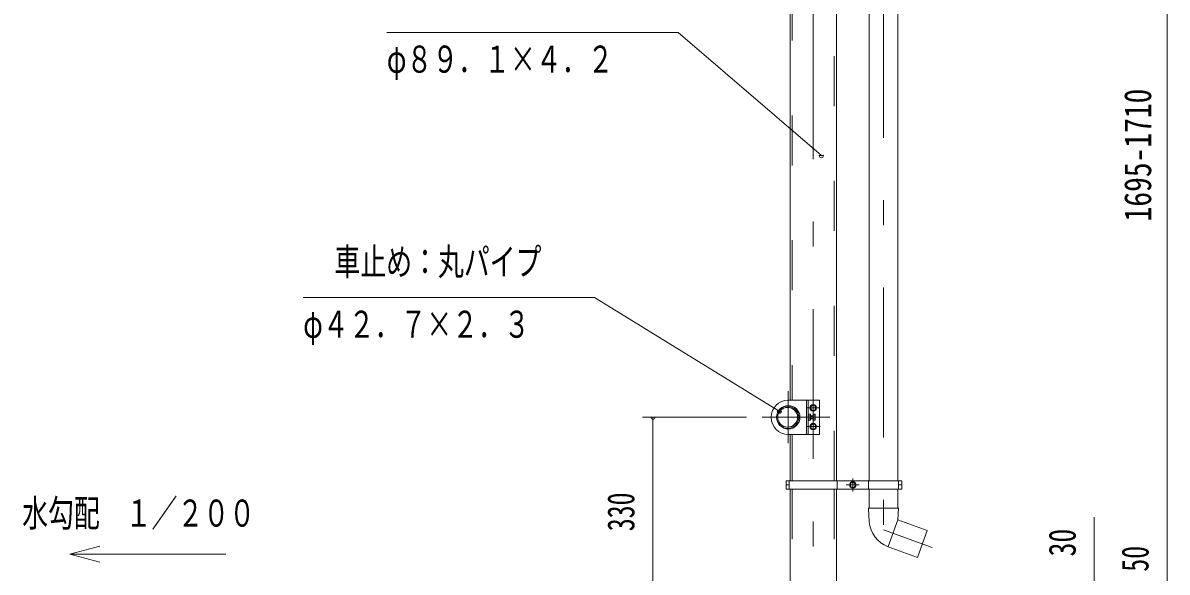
# Model space of a CAD drawing. Units: millimetres, scale not verified. Extents: x -25339 to 25345, y -10500 to 10500.
# Drawn here: x 16337 to 21834, y 1176 to 3814 of the extents above; entities that cross this region are included whole.
import ezdxf
from ezdxf.enums import TextEntityAlignment as Align

# ---------------------------------------------------------------- set-up
doc = ezdxf.new("R2010")
doc.units = ezdxf.units.MM
doc.header["$LTSCALE"] = 60
doc.linetypes.add('USER2', pattern=[10, 4, -6])
doc.linetypes.add('USER3', pattern=[24, 12, -5, 2, -5])
for name, color, linetype, lineweight in [('0-6_2-02BOLD', 7, 'Continuous', 18), ('0-7_2-12HIDDEN', 3, 'USER2', 18), ('0-8_2-22CENTER', 3, 'USER3', 18), ('0-9_2-42THIN', 4, 'Continuous', 18), ('0-A_2-52DIM', 3, 'Continuous', 18)]:
    doc.layers.add(name, color=color, linetype=linetype, lineweight=lineweight)
doc.styles.add('ＭＳ ゴシック', font='')
doc.styles.get('ＭＳ ゴシック').set_extended_font_data('MS Gothic')

msp = doc.modelspace()

# ---------------------------------------------------------------- linework, layer by layer
at = {"layer": '0-6_2-02BOLD'}
for p, q in [((20022.67, 4569.93), (20022.67, 2002.43)), ((20245.42, 1614.93), (20245.42, 4569.93)), ((20402.8, 4569.93), (20402.8, 1614.93)), ((20540.29, 4569.93), (20540.29, 1614.93)), ((20109.04, 2002.43), (20109.04, 1837.43)), ((20121.54, 1972.15), (20134.04, 1979.36)), ((20134.04, 1979.36), (20146.54, 1972.15)), ((20064.55, 1924.93), (20064.55, 1914.93)), ((20067.05, 1912.43), (20067.05, 1927.43)), ((20120.28, 1927.15), (20109.04, 1927.15)), ((20121.54, 1932.18), (20121.54, 1907.68)), ((20121.54, 1927.43), (20134.04, 1927.43)), ((20134.04, 1905.5), (20134.04, 1934.37)), ((20142.78, 1927.15), (20134.04, 1927.15)), ((20134.05, 1950.5), (20146.54, 1957.71)), ((20146.54, 1972.15), (20146.54, 1957.71)), ((20067.05, 1912.43), (20064.55, 1914.93)), ((20067.05, 1912.43), (20069.79, 1912.43)), ((20120.28, 1912.71), (20109.04, 1912.71)), ((20120.28, 1905.5), (20109.04, 1905.5)), ((20121.54, 1907.68), (20120.28, 1905.5)), ((20121.54, 1912.43), (20134.04, 1912.43)), ((20121.54, 1882.15), (20134.04, 1889.36)), ((20142.78, 1912.71), (20134.04, 1912.71)), ((20142.78, 1905.5), (20134.04, 1905.5)), ((20134.04, 1889.36), (20146.54, 1882.15)), ((20144.04, 1907.68), (20142.78, 1905.5)), ((20146.54, 1882.15), (20146.54, 1867.71)), ((20014.05, 1837.43), (20164.04, 1837.43)), ((20022.67, 1837.43), (20022.67, 1614.93)), ((20134.05, 1860.5), (20146.54, 1867.71)), ((20003.42, 1614.93), (20003.42, 1574.93)), ((20003.42, 1594.93), (20018.67, 1594.93)), ((20018.67, 1614.93), (20018.67, 1574.93)), ((20249.42, 1614.93), (20249.42, 1574.93)), ((20311.61, 1602.15), (20324.11, 1609.37)), ((20311.61, 1602.15), (20311.61, 1587.71)), ((20324.11, 1609.37), (20336.61, 1602.15)), ((20336.61, 1602.15), (20336.61, 1587.71)), ((20398.79, 1614.93), (20398.79, 1574.93)), ((20544.29, 1614.93), (20544.29, 1574.93)), ((20544.29, 1594.93), (20559.54, 1594.93)), ((20003.42, 1574.93), (20559.54, 1574.93)), ((20022.67, 1574.93), (20022.67, 969.93)), ((20245.42, 1574.93), (20245.42, 969.93)), ((20402.8, 1574.93), (20402.8, 1482.66)), ((20540.29, 1574.93), (20540.29, 1482.66)), ((20399.04, 1482.66), (20544.05, 1482.66)), ((20403.44, 1418.17), (20399.04, 1482.66)), ((20540.29, 1427.66), (20493.27, 1298.45)), ((20493.97, 1298.2), (20634.23, 1247.15))]:
    msp.add_line(p, q, dxfattribs=at)
for points in [[(20014.05, 2002.43), (20164.04, 2002.43), (20164.04, 1837.43)], [(20064.55, 1924.93), (20067.05, 1927.43), (20069.79, 1927.43)], [(20121.54, 1932.18), (20120.28, 1934.37), (20109.04, 1934.37)], [(20121.54, 1972.15), (20121.54, 1957.71), (20134.05, 1950.5)], [(20144.04, 1907.68), (20144.04, 1932.18), (20142.78, 1934.37), (20134.04, 1934.37)], [(20121.54, 1882.15), (20121.54, 1867.71), (20134.05, 1860.5)], [(20003.42, 1614.93), (20559.54, 1614.93), (20559.54, 1574.93)], [(20311.61, 1587.71), (20324.11, 1580.5), (20336.61, 1587.71)], [(20544.04, 1482.66), (20540.29, 1427.66), (20681.25, 1376.36), (20634.23, 1247.15)]]:
    msp.add_lwpolyline(points, dxfattribs=at)
for centre, radius in [((20134.04, 1964.93), 15.62), ((20011.17, 1919.93), 53.38), ((20014.05, 1919.93), 56.25), ((20011.17, 1919.93), 47.62), ((20134.04, 1964.93), 12.25), ((20134.04, 1874.93), 15.62), ((20134.04, 1874.93), 12.25), ((20324.11, 1594.93), 15.62), ((20324.11, 1594.93), 12.25)]:
    msp.add_circle(centre, radius, dxfattribs=at)
for centre, radius, start, end in [((20014.05, 1919.93), 82.5, 90, 270), ((20115.75, 1930.76), 5.79, 321.46857, 360), ((20100.27, 1919.93), 21.27, 340.17088, 19.83133), ((20138.25, 1930.76), 5.79, 321.45377, 0), ((20122.77, 1919.93), 21.27, 340.16867, 19.82912), ((20115.75, 1909.1), 5.79, 0, 38.54623), ((20138.25, 1909.1), 5.79, 0, 38.53143), ((20540.62, 1427.54), 137.5, 183.90576, 250.16731)]:
    msp.add_arc(centre, radius, start, end, dxfattribs=at)
at = {"layer": '0-7_2-12HIDDEN'}
for p, q in [((20033.17, 4569.93), (20033.17, 2002.43)), ((20234.92, 1614.93), (20234.92, 4569.93)), ((20101.04, 2002.43), (20101.04, 1837.43)), ((20033.17, 1837.43), (20033.17, 1614.93)), ((20033.17, 1574.93), (20033.17, 969.93)), ((20234.92, 1574.93), (20234.92, 969.93))]:
    msp.add_line(p, q, dxfattribs=at)
at = {"layer": '0-8_2-22CENTER'}
for p, q in [((20134.04, 5319.93), (20134.04, -1305.07)), ((20014.05, 2044.93), (20014.05, 1794.93)), ((20102.79, 1964.93), (20165.29, 1964.93)), ((19889.05, 1919.93), (20214.04, 1919.93)), ((20102.79, 1874.93), (20166.93, 1874.93)), ((20292.86, 1594.93), (20355.36, 1594.93)), ((20324.11, 1626.18), (20324.11, 1563.68))]:
    msp.add_line(p, q, dxfattribs=at)
msp.add_lwpolyline([(20471.54, 5422.98), (20471.54, 1379.52), (20704.72, 1294.65)], dxfattribs=at)
at = {"layer": '0-9_2-42THIN'}
for p, q in [((20070.03, 1925.43), (20065.04, 1925.43)), ((20134.04, 1925.43), (20121.54, 1925.43)), ((20070.03, 1914.43), (20065.04, 1914.43)), ((20134.04, 1914.43), (20121.54, 1914.43))]:
    msp.add_line(p, q, dxfattribs=at)
at = {"layer": '0-A_2-52DIM'}
for p, q in [((21834.04, 344.93), (21834.04, 5797.43)), ((20183.33, 3176.89), (20163.33, 3176.89)), ((19084.05, 2494.93), (17684.04, 2494.93)), ((19084.04, 2494.93), (19970.95, 1949.14)), ((19980.95, 1949.14), (19960.95, 1949.14)), ((19814.05, 1919.93), (19314.05, 1919.93)), ((19374.04, 1919.93), (19354.04, 1919.93)), ((19364.04, 1919.93), (19364.04, 1094.93)), ((21484.05, 1032.16), (21484.05, 1439.93)), ((16562.31, 1262.63), (16707.2, 1301.46)), ((16562.31, 1262.63), (17312.31, 1262.63)), ((16562.31, 1262.63), (16707.2, 1223.81))]:
    msp.add_line(p, q, dxfattribs=at)
msp.add_lwpolyline([(18085.9, 3768.2), (19485.9, 3768.2), (20173.33, 3176.89)], dxfattribs=at)
for centre in [(20173.33, 3176.89), (19970.95, 1949.14), (19364.04, 1919.93)]:
    msp.add_arc(centre, 10, 180, 0, dxfattribs=at)

# ---------------------------------------------------------------- texts
at = {"layer": '0-A_2-52DIM', "color": 7, "style": 'ＭＳ ゴシック', "width": 0.7}
for s, p in [('φ８９．１×４．２', (18085.9, 3535.96)), ('車止め：丸パイプ', (17834.04, 2562.7)), ('φ４２．７×２．３', (17684.04, 2262.7)), ('水勾配\u3000１／２００', (16333.85, 1355.4))]:
    msp.add_text(s, height=130.2, dxfattribs=at).set_placement(p, align=Align.BOTTOM_LEFT)
at = {"layer": '0-A_2-52DIM', "color": 7, "style": 'ＭＳ ゴシック'}
for s, width, p in [('1695-1710', 0.8, (21796.54, 2860.66)), ('330', 0.7, (19314.05, 1372.6)), ('30', 0.75, (21434.04, 1251.62)), ('50', 0.7, (21784.04, 1178.21))]:
    msp.add_text(s, height=130.2, rotation=90, dxfattribs=dict(at, width=width)).set_placement(p, align=Align.BOTTOM_LEFT)

doc.saveas('drawing.dxf')
